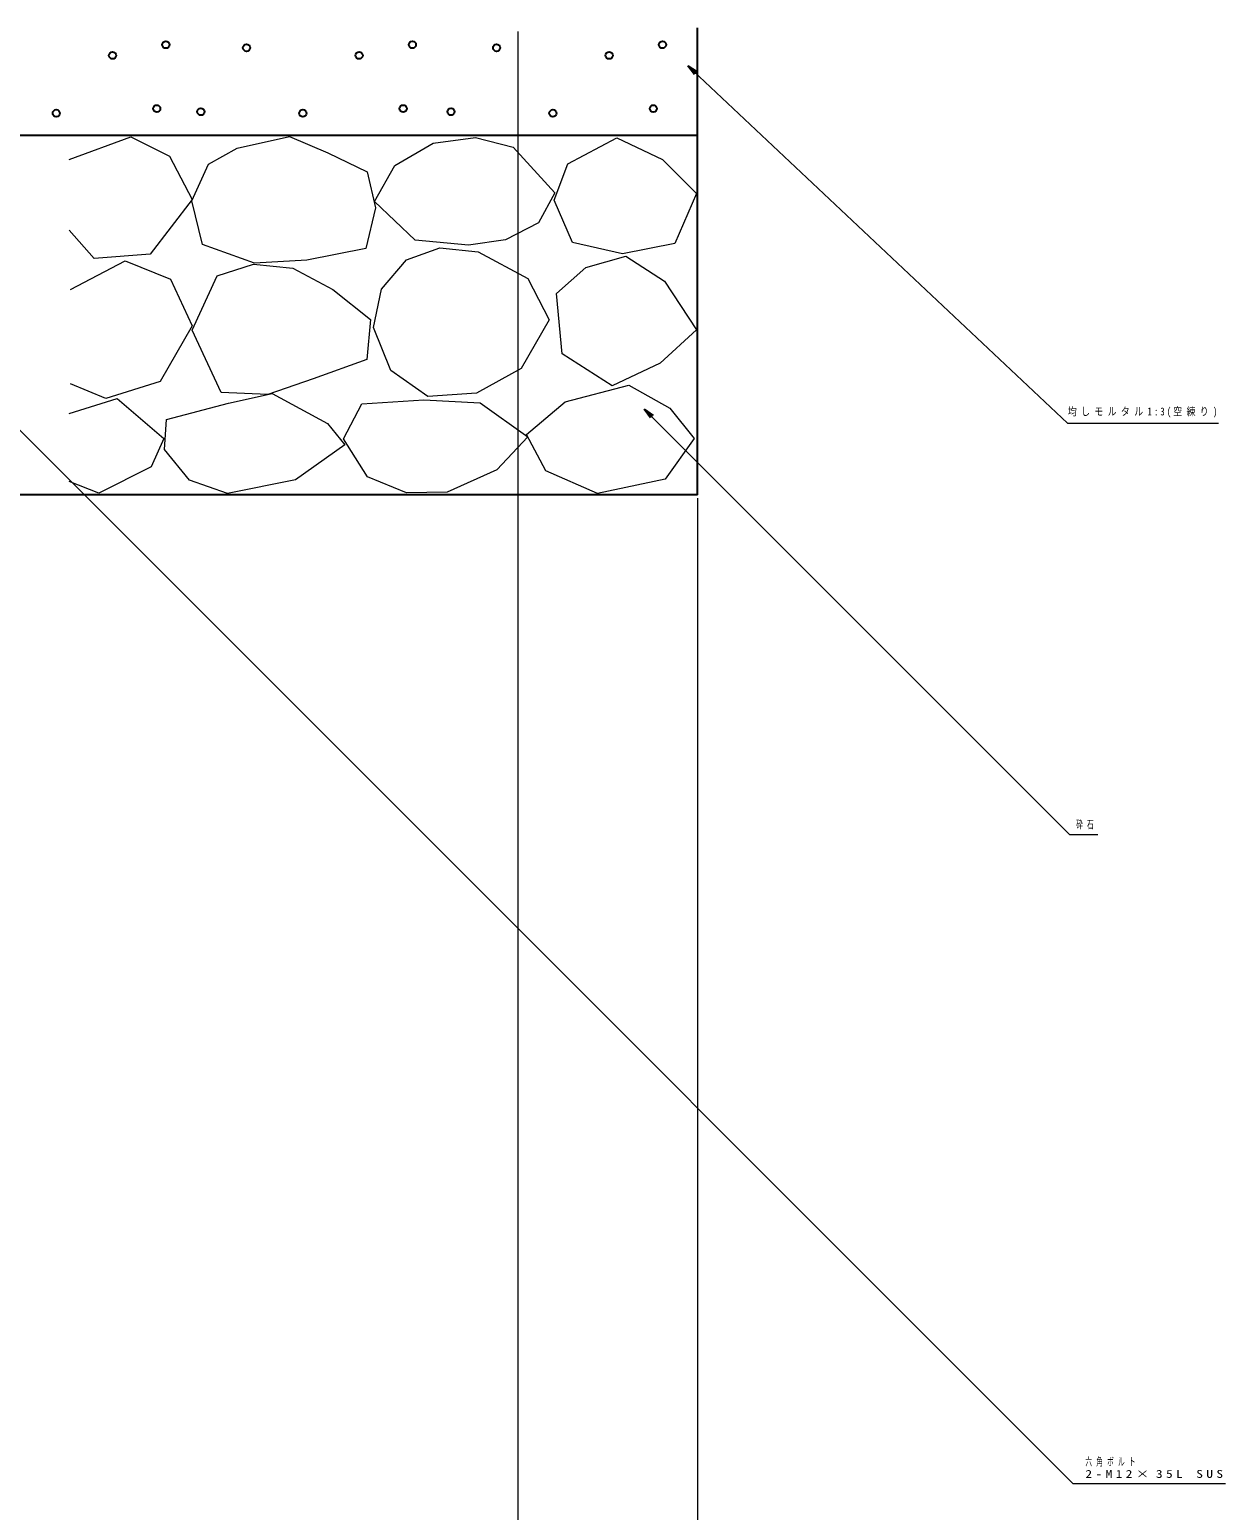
# Model space of a CAD drawing. Units: millimetres on the paper, scale 1:20. Extents: x -385 to 0, y 0 to 267.
# Drawn here: x -101.81 to -85.15, y 75.8 to 96.41 of the extents above; entities that cross this region are included whole.
import ezdxf

# ---------------------------------------------------------------- set-up
doc = ezdxf.new("R2010")
doc.units = ezdxf.units.MM
doc.layers.add('1_20', color=7, linetype='Continuous', lineweight=25)
doc.styles.add('ＭＳ ゴシック', font='')
doc.styles.get('ＭＳ ゴシック').set_extended_font_data('MS Gothic')

msp = doc.modelspace()

# ---------------------------------------------------------------- linework, layer by layer
at = {"layer": '1_20', "lineweight": 13}
for p, q in [((-95.004, 96.39), (-95.004, 69.89)), ((-95.004, 95.44), (-95.004, 68.94)), ((-92.504, 89.89), (-92.504, 59.89)), ((-92.504, 88.94), (-92.504, 58.94))]:
    msp.add_line(p, q, dxfattribs=at)
at = {"layer": '1_20', "color": 4}
for p, q in [((-92.504, 89.94), (-92.504, 96.44)), ((-92.504, 94.94), (-129.254, 94.94)), ((-92.504, 89.94), (-129.254, 89.94))]:
    msp.add_line(p, q, dxfattribs=at)
at = {"layer": '1_20'}
for p, q in [((-92.545, 95.789), (-92.637, 95.91)), ((-92.637, 95.91), (-92.51, 95.826)), ((-92.637, 95.91), (-92.528, 95.807)), ((-93.156, 91.009), (-93.245, 91.132)), ((-93.245, 91.132), (-93.121, 91.044)), ((-93.245, 91.132), (-93.139, 91.026))]:
    msp.add_line(p, q, dxfattribs=at)
at = {"layer": '1_20', "lineweight": 13}
for points in [[(-119.182, 108.079), (-87.277, 76.174), (-85.15, 76.174)], [(-92.637, 95.91), (-87.35, 90.934), (-85.244, 90.934)], [(-101.254, 94.605), (-100.399, 94.922), (-99.86, 94.653), (-99.543, 94.051), (-100.129, 93.29), (-100.906, 93.227), (-101.254, 93.623)], [(-101.238, 92.799), (-100.478, 93.195), (-99.844, 92.942), (-99.543, 92.292), (-99.987, 91.516), (-100.747, 91.278), (-101.238, 91.484)], [(-101.254, 91.072), (-100.589, 91.278), (-99.939, 90.724), (-100.113, 90.328), (-100.842, 89.963), (-101.254, 90.122)], [(-93.245, 91.132), (-87.323, 85.211), (-86.929, 85.211)]]:
    msp.add_lwpolyline(points, dxfattribs=at)
for points in [[(-98.189, 94.925), (-97.652, 94.701), (-97.106, 94.433), (-96.989, 93.932), (-97.124, 93.368), (-97.947, 93.207), (-98.672, 93.162), (-99.397, 93.421), (-99.549, 94.03), (-99.316, 94.54), (-98.914, 94.764)], [(-95.598, 94.915), (-95.071, 94.78), (-94.489, 94.144), (-94.719, 93.725), (-95.176, 93.488), (-95.692, 93.415), (-96.436, 93.482), (-97.003, 94.023), (-96.719, 94.523), (-96.186, 94.833)], [(-93.626, 94.91), (-92.993, 94.609), (-92.518, 94.134), (-92.819, 93.437), (-93.547, 93.294), (-94.244, 93.453), (-94.498, 94.039), (-94.308, 94.546)], [(-94.962, 91.698), (-95.584, 91.353), (-96.26, 91.306), (-96.773, 91.668), (-97.017, 92.266), (-96.905, 92.803), (-96.557, 93.212), (-96.091, 93.377), (-95.557, 93.32), (-94.867, 92.951), (-94.571, 92.374)], [(-93.5, 93.263), (-92.961, 92.914), (-92.518, 92.233), (-93.024, 91.773), (-93.69, 91.457), (-94.387, 91.9), (-94.466, 92.74), (-94.058, 93.102)], [(-98.138, 93.094), (-97.584, 92.797), (-97.057, 92.378), (-97.111, 91.824), (-97.855, 91.554), (-98.49, 91.337), (-99.139, 91.364), (-99.544, 92.229), (-99.193, 92.986), (-98.689, 93.151)], [(-98.429, 91.35), (-97.659, 90.931), (-97.416, 90.634), (-98.105, 90.148), (-99.051, 89.958), (-99.581, 90.142), (-99.929, 90.567), (-99.902, 90.986), (-99.037, 91.215)], [(-93.459, 91.466), (-92.89, 91.147), (-92.552, 90.724), (-92.956, 90.158), (-93.898, 89.955), (-94.614, 90.274), (-94.887, 90.779), (-94.348, 91.235)], [(-96.314, 91.259), (-95.53, 91.218), (-94.868, 90.745), (-95.3, 90.286), (-95.99, 89.975), (-96.555, 89.967), (-97.098, 90.191), (-97.436, 90.718), (-97.179, 91.205)]]:
    msp.add_lwpolyline(points, close=True, dxfattribs=at)
at = {"layer": '1_20'}
for centre in [(-100.651, 96.056), (-99.909, 96.205), (-98.785, 96.162), (-97.217, 96.056), (-96.475, 96.205), (-95.302, 96.162), (-93.734, 96.056), (-92.992, 96.205), (-101.435, 95.251), (-100.036, 95.315), (-99.421, 95.272), (-98.001, 95.251), (-96.603, 95.315), (-95.937, 95.272), (-94.518, 95.251), (-93.119, 95.315)]:
    msp.add_circle(centre, 0.05, dxfattribs=at)

# ---------------------------------------------------------------- texts
at = {"layer": '1_20', "char_height": 0.11, "attachment_point": 4, "style": 'ＭＳ ゴシック'}
for s, insert in [('\\T1.5;\\W0.8;均しモルタル1:3(空練り)', (-87.344, 91.084)), ('\\T1.64;\\W0.6;砕石', (-87.229, 85.343)), ('\\T1.64;\\W0.6;六角ボルト', (-87.1, 76.471)), ('\\T1.5;\\W1.25;2-M12×35L\\~SUS', (-87.1, 76.306))]:
    msp.add_mtext(s, dxfattribs=dict(at, insert=insert))

doc.saveas('drawing.dxf')
